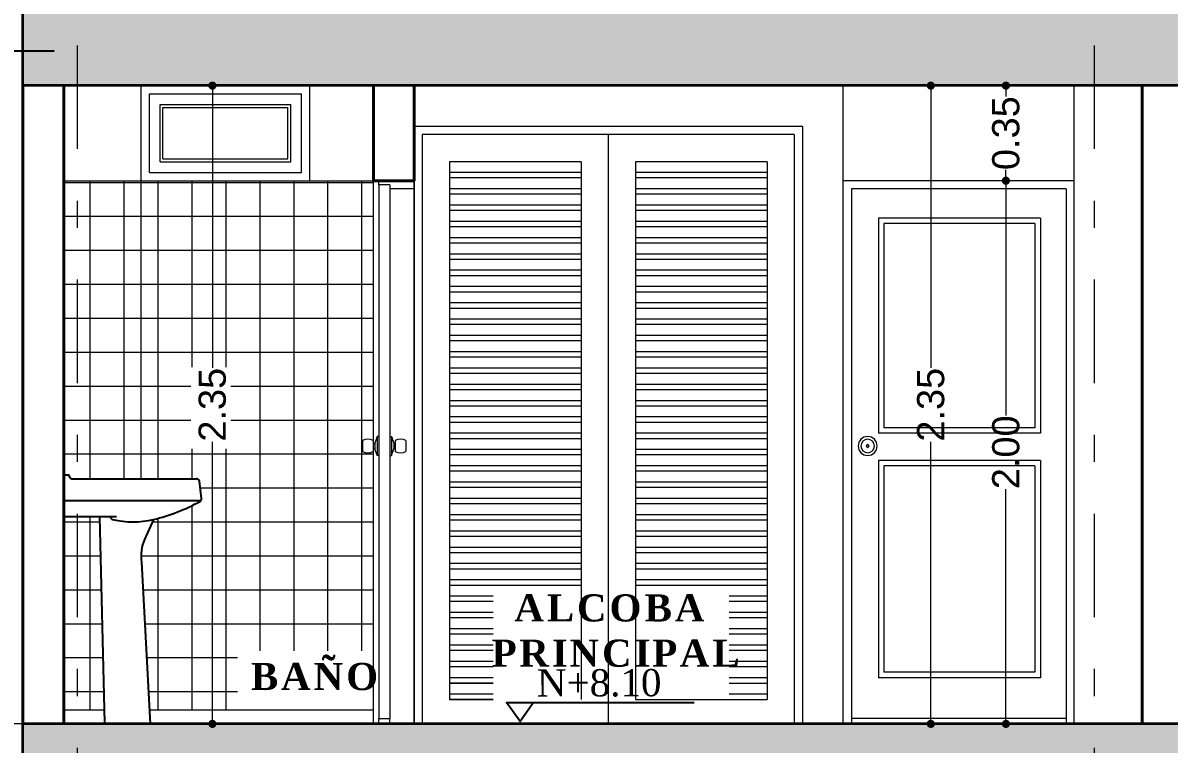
# Model space of a CAD drawing. Header units: inches. Extents: x 2908 to 3459, y -3172 to -55.
# Drawn here: x 3279.454 to 3283.672, y -245.046 to -242.39 of the extents above; entities that cross this region are included whole.
import ezdxf

# ---------------------------------------------------------------- set-up
doc = ezdxf.new("R2010")
doc.units = ezdxf.units.IN
doc.header["$MEASUREMENT"] = 0
doc.linetypes.add('ACAD_ISO03W100', pattern=[30, 12, -18])
doc.linetypes.add('DASHDOT', pattern=[25.4, 12.7, -6.35, 0, -6.35])
for name, color, linetype in [('BORDER', 1, 'Continuous'), ('MUE', 124, 'Continuous'), ('TEXTO', 4, 'Continuous')]:
    doc.layers.add(name, color=color, linetype=linetype)
for name, color, linetype, lineweight in [('closets', 32, 'Continuous', 18), ('COLUMNAS', 1, 'Continuous', 35), ('COTA', 1, 'Continuous', 9), ('COTAS 01', 1, 'Continuous', 25), ('E-EJES', 1, 'DASHDOT', 5), ('LINEAS DE PROYECCIÒN', 74, 'ACAD_ISO03W100', 18), ('muebles madera', 44, 'Continuous', 18), ('muros 2', 5, 'Continuous', 40), ('muros bajitos', 4, 'Continuous', 15), ('PISO', 33, 'Continuous', 18)]:
    doc.layers.add(name, color=color, linetype=linetype, lineweight=lineweight)
doc.styles.add('Arial new', font='arial.ttf')
doc.styles.add('CONSTRUCTORA', font='times.ttf', dxfattribs={"height": 0.3})
doc.dimstyles.new('GUS', dxfattribs={"dimtxt": 0.1, "dimasz": 0.03, "dimexe": 0.05, "dimexo": 0.05, "dimgap": 0.005, "dimtad": 0, "dimzin": 1, "dimdsep": 46, "dimtxsty": 'Arial new', "dimblk": 'DOT', "dimcen": 0.01, "dimse1": 1, "dimse2": 1, "dimclrd": 1, "dimclre": 252, "dimclrt": 1, "dimaunit": 1, "dimadec": 0, "dimazin": 2, "dimtfac": 1, "dimtmove": 0, "dimatfit": 2, "dimldrblk": 'ARCHTICK', "dimfxl": 1, "dimlwd": -1, "dimlwe": -1, "dimarcsym": 1})

# ---------------------------------------------------------------- blocks, each defined once
blk = doc.blocks.new('_Dot')
at = {"color": 0, "linetype": 'ByBlock', "lineweight": -2}
blk.add_line((-0.5, 0), (-1, 0), dxfattribs=at)
at = {"color": 0, "linetype": 'ByBlock', "const_width": 0.5}
blk.add_lwpolyline([(-0.25, 0, 1), (0.25, 0, 1)], format="xyb", close=True, dxfattribs=at)
blk = doc.blocks.new('*D4697')
at = {"layer": 'COTA', "color": 1, "linetype": 'Continuous', "transparency": 16777216}
for p, q in [((3280.151, -242.6512), (3280.151, -243.6601)), ((3280.151, -244.9412), (3280.151, -243.9323))]:
    blk.add_line(p, q, dxfattribs=at)
at = {"layer": 'Defpoints', "color": 0, "transparency": 16777216}
for p in [(3280.151, -242.6212), (3286.7225, -242.6212), (3279.6038, -244.9712)]:
    blk.add_point(p, dxfattribs=at)
at = {"layer": 'COTA', "color": 1, "transparency": 16777216, "xscale": 0.03, "yscale": 0.03, "zscale": 0.03}
for p, rotation in [((3280.151, -242.6212), 90), ((3280.151, -244.9712), 270)]:
    blk.add_blockref('_Dot', p, dxfattribs=dict(at, rotation=rotation))
at = {"layer": 'COTA', "color": 1, "transparency": 16777216, "insert": (3280.151, -243.7962), "char_height": 0.1, "attachment_point": 5, "rotation": 90, "style": 'Arial new'}
blk.add_mtext('2.35', dxfattribs=at)
blk = doc.blocks.new('_ArchTick')
at = {"color": 0, "linetype": 'ByBlock', "const_width": 0.15}
blk.add_lwpolyline([(-0.5, -0.5), (0.5, 0.5)], dxfattribs=at)
blk = doc.blocks.new('lavamanos lateral')
at = {"layer": 'MUE', "linetype": 'Continuous'}
for p, q in [((2161.5263, 1650.482), (2161.5463, 1650.482)), ((2161.5263, 1650.327), (2161.5263, 1650.482)), ((2161.5463, 1650.477), (2161.5463, 1650.482)), ((2161.5563, 1650.467), (2162.0155, 1650.467)), ((2162.0335, 1650.3938), (2162.0254, 1650.4583)), ((2161.5263, 1650.387), (2162.0319, 1650.387)), ((2161.7211, 1650.327), (2161.5263, 1650.327)), ((2161.6585, 1650.327), (2161.6763, 1649.5681)), ((2161.8563, 1650.317), (2161.8238, 1650.2439)), ((2161.8127, 1650.1595), (2161.8441, 1649.5645))]:
    blk.add_line(p, q, dxfattribs=at)
for centre, radius, start, end in [((2161.5563, 1650.477), 0.01, 180, 270), ((2162.0155, 1650.457), 0.01, 7.125, 90), ((2161.6896, 1651.0023), 0.7052, 283.6736, 298.7083), ((2162.0235, 1650.3925), 0.01, 298.7083, 7.125), ((2161.7087, 1650.327), 0.0103, 180, 256.4542), ((2161.7813, 1650.6284), 0.3202, 256.4542, 283.5458), ((2161.9609, 1650.183), 0.15, 156.0375, 189.0174)]:
    blk.add_arc(centre, radius, start, end, dxfattribs=at)
blk = doc.blocks.new('puerta alcoba derecha')
at = {"layer": 'closets', "ltscale": 0.2}
for p, q in [((2159.1273, 1648.1958), (2159.9773, 1648.1958)), ((2159.1273, 1646.1958), (2159.1273, 1648.1958)), ((2159.9773, 1646.1958), (2159.9773, 1648.1958)), ((2159.9773, 1646.1958), (2159.9773, 1648.1958)), ((2159.1573, 1648.1658), (2159.1573, 1646.1958)), ((2159.1573, 1648.1658), (2159.9473, 1648.1658)), ((2159.9473, 1648.1658), (2159.9473, 1646.1958)), ((2159.2517, 1648.058), (2159.2517, 1647.2658)), ((2159.2517, 1648.058), (2159.8473, 1648.058)), ((2159.8473, 1648.058), (2159.8473, 1647.2658)), ((2159.2717, 1648.038), (2159.2717, 1647.2858)), ((2159.2717, 1648.038), (2159.8273, 1648.038)), ((2159.8273, 1648.038), (2159.8273, 1647.2858)), ((2159.2517, 1647.2658), (2159.8473, 1647.2658)), ((2159.2717, 1647.2858), (2159.8273, 1647.2858)), ((2159.2517, 1647.1658), (2159.8473, 1647.1658)), ((2159.2517, 1647.1658), (2159.2517, 1646.3658)), ((2159.8473, 1647.1658), (2159.8473, 1646.3658)), ((2159.2717, 1647.1458), (2159.8273, 1647.1458)), ((2159.2717, 1647.1458), (2159.2717, 1646.3858)), ((2159.8273, 1647.1458), (2159.8273, 1646.3858)), ((2159.2517, 1646.3658), (2159.8473, 1646.3658)), ((2159.2717, 1646.3858), (2159.8273, 1646.3858)), ((2159.1573, 1646.2158), (2159.9473, 1646.2158))]:
    blk.add_line(p, q, dxfattribs=at)
for radius in [0.035, 0.025, 0.005]:
    blk.add_circle((2159.8872, 1647.2189), radius, dxfattribs=at)
blk = doc.blocks.new('*D4952')
at = {"layer": 'COTA', "color": 1, "linetype": 'Continuous', "transparency": 16777216}
for p, q in [((3282.7947, -242.6512), (3282.7947, -243.6601)), ((3282.7947, -244.9412), (3282.7947, -243.9323))]:
    blk.add_line(p, q, dxfattribs=at)
at = {"layer": 'Defpoints', "color": 0, "transparency": 16777216}
for p in [(3282.7947, -242.6212), (3283.5724, -242.6212, 0.4851), (3283.5724, -244.9712, 0)]:
    blk.add_point(p, dxfattribs=at)
at = {"layer": 'COTA', "color": 1, "transparency": 16777216, "xscale": 0.03, "yscale": 0.03, "zscale": 0.03}
for p, rotation in [((3282.7947, -242.6212), 90), ((3282.7947, -244.9712), 270)]:
    blk.add_blockref('_Dot', p, dxfattribs=dict(at, rotation=rotation))
at = {"layer": 'COTA', "color": 1, "transparency": 16777216, "insert": (3282.7947, -243.7962), "char_height": 0.1, "attachment_point": 5, "rotation": 90, "style": 'Arial new'}
blk.add_mtext('2.35', dxfattribs=at)
blk = doc.blocks.new('*D4953')
at = {"layer": 'COTA', "color": 1, "linetype": 'Continuous', "transparency": 16777216}
for p, q in [((3283.0711, -243.0012), (3283.0711, -243.8357)), ((3283.0711, -244.9412), (3283.0711, -244.1068))]:
    blk.add_line(p, q, dxfattribs=at)
at = {"layer": 'Defpoints', "color": 0, "transparency": 16777216}
for p in [(3283.0711, -242.9712), (3283.3222, -242.9712, 0.9703), (3283.3222, -244.9712, 0.9703)]:
    blk.add_point(p, dxfattribs=at)
at = {"layer": 'COTA', "color": 1, "transparency": 16777216, "xscale": 0.03, "yscale": 0.03, "zscale": 0.03}
for p, rotation in [((3283.0711, -242.9712), 90), ((3283.0711, -244.9712), 270)]:
    blk.add_blockref('_Dot', p, dxfattribs=dict(at, rotation=rotation))
at = {"layer": 'COTA', "color": 1, "transparency": 16777216, "insert": (3283.0711, -243.9712), "char_height": 0.1, "attachment_point": 5, "rotation": 90, "style": 'Arial new'}
blk.add_mtext('2.00', dxfattribs=at)
blk = doc.blocks.new('*D4954')
at = {"layer": 'COTA', "color": 1, "linetype": 'Continuous', "transparency": 16777216}
for p, q in [((3283.0711, -242.6512), (3283.0711, -242.661)), ((3283.0711, -242.9412), (3283.0711, -242.9315))]:
    blk.add_line(p, q, dxfattribs=at)
at = {"layer": 'Defpoints', "color": 0, "transparency": 16777216}
for p in [(3283.0711, -242.6212), (3283.3222, -242.6212, 0.9703), (3283.3222, -242.9712, 0.9703)]:
    blk.add_point(p, dxfattribs=at)
at = {"layer": 'COTA', "color": 1, "transparency": 16777216, "xscale": 0.03, "yscale": 0.03, "zscale": 0.03}
for p, rotation in [((3283.0711, -242.6212), 90), ((3283.0711, -242.9712), 270)]:
    blk.add_blockref('_Dot', p, dxfattribs=dict(at, rotation=rotation))
at = {"layer": 'COTA', "color": 1, "transparency": 16777216, "insert": (3283.0711, -242.7962), "char_height": 0.1, "attachment_point": 5, "rotation": 90, "style": 'Arial new'}
blk.add_mtext('0.35', dxfattribs=at)

msp = doc.modelspace()

# ---------------------------------------------------------------- hatches: boundary and pattern name
at = {"layer": 'COTA', "lineweight": 9}
h = msp.add_hatch(dxfattribs=at)
h.set_pattern_fill('AR-CONC', color=256, scale=0.01, style=0)
h.set_pattern_definition([(50, (0, 0), (0.0717260183, -0.0062752135), [0.0075, -0.0825]), (355, (0, 0), (-0.0138751334, 0.0752192134), [0.006, -0.066]), (100.4514, (0.00598, -0.00052), (0.0578509382, 0.0689439542), [0.006374019, -0.0701142112]), (46.1842, (0, 0.02), (0.1067241049, -0.0165519014), [0.01125, -0.12375]), (96.6356, (0.00889, 0.01862), (0.0934662706, 0.097411787), [0.0095610288, -0.1051713]), (351.1842, (0, 0.02), (0.0934661945, 0.09741186), [0.009, -0.099]), (21, (0.01, 0.015), (0.0596907052, -0.0402618891), [0.0075, -0.0825]), (326, (0.01, 0.015), (0.0243315332, 0.0725150045), [0.006, -0.066]), (71.4514, (0.014974, 0.011645), (0.0840222629, 0.0322530497), [0.006374019, -0.0701142112]), (37.5, (0, 0), (0.00121598553, 0.03328938538), [0, -0.0652, 0, -0.067, 0, -0.06625]), (7.5, (0, 0), (0.02630695374, 0.0394411712), [0, -0.0382, 0, -0.0637, 0, -0.02525]), (327.5, (-0.0223, 0), (0.05338224362, -0.00225548717), [0, -0.025, 0, -0.078, 0, -0.1035]), (317.5, (-0.0323, 0), (0.05831861693, 0.01001049823), [0, -0.0325, 0, -0.0518, 0, -0.0735])])
h.paths.add_polyline_path([(3283.7224, -242.2712), (3279.4538, -242.2712), (3279.4538, -242.6212), (3283.7224, -242.6212)])
h.paths.add_polyline_path([(3286.8725, -242.2712), (3286.7194, -242.2712), (3286.7194, -242.6212), (3286.8725, -242.6212)])
h.paths.add_polyline_path([(3290.3373, -242.2712), (3289.0725, -242.2712), (3289.0725, -242.6212), (3290.3373, -242.6212)])
h = msp.add_hatch(dxfattribs=at)
h.set_pattern_fill('AR-CONC', color=256, scale=0.01, style=0)
h.set_pattern_definition([(50, (0, -2.70001), (0.0717260183, -0.0062752135), [0.0075, -0.0825]), (355, (0, -2.70001), (-0.0138751334, 0.0752192134), [0.006, -0.066]), (100.4514, (0.00598, -2.700534), (0.0578509382, 0.0689439542), [0.006374019, -0.0701142112]), (46.1842, (0, -2.68001), (0.1067241049, -0.0165519014), [0.01125, -0.12375]), (96.6356, (0.00889, -2.68139), (0.0934662706, 0.097411787), [0.0095610288, -0.1051713]), (351.1842, (0, -2.68001), (0.0934661945, 0.09741186), [0.009, -0.099]), (21, (0.01, -2.68501), (0.0596907052, -0.0402618891), [0.0075, -0.0825]), (326, (0.01, -2.68501), (0.0243315332, 0.0725150045), [0.006, -0.066]), (71.4514, (0.014974, -2.688367), (0.0840222629, 0.0322530497), [0.006374019, -0.0701142112]), (37.5, (0, -2.700011), (0.00121598553, 0.03328938538), [0, -0.0652, 0, -0.067, 0, -0.06625]), (7.5, (0, -2.70001), (0.02630695374, 0.0394411712), [0, -0.0382, 0, -0.0637, 0, -0.02525]), (327.5, (-0.0223, -2.700011), (0.05338224362, -0.00225548717), [0, -0.025, 0, -0.078, 0, -0.1035]), (317.5, (-0.0323, -2.70001), (0.05831861693, 0.01001049823), [0, -0.0325, 0, -0.0518, 0, -0.0735])])
h.paths.add_polyline_path([(3283.7224, -244.9713), (3279.4538, -244.9713), (3279.4538, -245.3212), (3283.7224, -245.3212)])
h.paths.add_polyline_path([(3286.8725, -244.9712), (3286.7194, -244.9712), (3286.7194, -245.3212), (3286.8725, -245.3212)])
h.paths.add_polyline_path([(3290.3373, -244.9712), (3289.0725, -244.9712), (3289.0725, -245.3212), (3290.3373, -245.3212)])
at = {"layer": 'PISO'}
h = msp.add_hatch(dxfattribs=at)
h.set_pattern_fill('NET', color=256, style=0)
h.set_pattern_definition([(360, (2.32628, -0.35244), (1e-16, 0.125), []), (90, (2.32628, -0.35244), (-0.125, 1e-16), [])])
h.paths.add_polyline_path([(3279.7361, -244.2086), (3279.6038, -244.2086), (3279.6038, -244.9212), (3279.7528, -244.9212)])
h.paths.add_polyline_path([(3280.0714, -243.6582), (3280.2189, -243.6582), (3280.2189, -243.9583), (3280.0714, -243.9583)])
h.paths.add_polyline_path([(3280.2434, -244.7025), (3280.7434, -244.7025), (3280.7434, -242.9712), (3279.6038, -242.9712), (3279.6038, -244.0536), (3279.6238, -244.0536), (3279.6238, -244.0586), (3279.6268, -244.0657), (3279.6338, -244.0686), (3280.093, -244.0686), (3280.0996, -244.0711), (3280.1029, -244.0774), (3280.1111, -244.1432), (3280.1089, -244.1506), (3280.0147, -244.1937), (3279.9338, -244.2186), (3279.9149, -244.2613), (3279.8972, -244.3022), (3279.8915, -244.3223), (3279.8886, -244.3608), (3279.919, -244.9212), (3280.2434, -244.9212)])

# ---------------------------------------------------------------- linework, layer by layer
at = {"layer": 'BORDER'}
msp.add_line((3279.5691, -242.4942), (3276.2764, -242.4942), dxfattribs=at)
at = {"layer": 'closets', "ltscale": 0.2}
for p, q in [((3280.7634, -242.9862, 14.0699), (3280.7634, -242.9712, 14.0699)), ((3280.8934, -243.0012, 14.0699), (3280.8934, -242.9712, 14.0699)), ((3280.8034, -242.9862, 14.0699), (3280.7634, -242.9862, 14.0699)), ((3280.7634, -242.9862, 14.0699), (3280.7634, -244.9512, 14.0699)), ((3280.8034, -242.9862, 14.0699), (3280.8034, -244.9512, 14.0699)), ((3280.8934, -243.0012, 14.0699), (3280.8034, -243.0012, 14.0699)), ((3280.8934, -244.9712, 14.0699), (3280.8934, -243.0012, 14.0699)), ((3280.757, -243.9131, 14.0699), (3280.7485, -243.9381, 14.0699)), ((3280.7634, -243.9131, 14.0699), (3280.757, -243.9131, 14.0699)), ((3280.757, -243.9131, 14.0699), (3280.757, -243.9831, 14.0699)), ((3280.8034, -243.9131, 14.0699), (3280.8098, -243.9131, 14.0699)), ((3280.8098, -243.9131, 14.0699), (3280.8183, -243.9381, 14.0699)), ((3280.8098, -243.9131, 14.0699), (3280.8098, -243.9831, 14.0699)), ((3280.7034, -243.9281, 14.0699), (3280.7034, -243.9681, 14.0699)), ((3280.743, -243.9281, 14.0699), (3280.743, -243.9681, 14.0699)), ((3280.7485, -243.9396, 14.0699), (3280.743, -243.9396, 14.0699)), ((3280.7485, -243.9381, 14.0699), (3280.7485, -243.9581, 14.0699)), ((3280.8183, -243.9381, 14.0699), (3280.8183, -243.9581, 14.0699)), ((3280.8183, -243.9396, 14.0699), (3280.8238, -243.9396, 14.0699)), ((3280.8238, -243.9281, 14.0699), (3280.8238, -243.9681, 14.0699)), ((3280.8634, -243.9281, 14.0699), (3280.8634, -243.9681, 14.0699)), ((3280.7485, -243.9567, 14.0699), (3280.743, -243.9567, 14.0699)), ((3280.757, -243.9831, 14.0699), (3280.7485, -243.9581, 14.0699)), ((3280.7634, -243.9831, 14.0699), (3280.757, -243.9831, 14.0699)), ((3280.8034, -243.9831, 14.0699), (3280.8098, -243.9831, 14.0699)), ((3280.8098, -243.9831, 14.0699), (3280.8183, -243.9581, 14.0699)), ((3280.8183, -243.9567, 14.0699), (3280.8238, -243.9567, 14.0699)), ((3280.7634, -244.9512, 14.0699), (3280.8034, -244.9512, 14.0699)), ((3280.7634, -244.9712, 14.0699), (3280.7634, -244.9512, 14.0699)), ((3280.8034, -244.9712, 14.0699), (3280.8034, -244.9512, 14.0699))]:
    msp.add_line(p, q, dxfattribs=at)
for centre, start, end in [((3280.7232, -243.9649, 14.0699), 61.6839, 118.3161), ((3280.8436, -243.9649, 14.0699), 61.6839, 118.3161), ((3280.7232, -243.9313, 14.0699), 241.6839, 298.3161), ((3280.8436, -243.9313, 14.0699), 241.6839, 298.3161)]:
    msp.add_arc(centre, 0.0418, start, end, dxfattribs=at)
at = {"layer": 'COLUMNAS'}
for p, q in [((3279.4538, -242.6212, -7.182), (3279.4538, -242.2712, -7.182)), ((3283.7224, -242.6212), (3279.4538, -242.6212)), ((3279.4538, -245.3212, -7.182), (3279.4538, -244.9712, -7.182)), ((3283.7224, -244.9712, 0.4851), (3279.4538, -244.9712, 0.4851))]:
    msp.add_line(p, q, dxfattribs=at)
at = {"layer": 'COTA'}
msp.add_line((3279.8892, -242.6212, 7.6671), (3280.5092, -242.6212, 7.4086), dxfattribs=at)
at = {"layer": 'E-EJES', "ltscale": 0.03}
for p, q in [((3279.6539, -236.4393, 7.2055), (3279.6539, -253.7512, 5.0927)), ((3283.3959, -236.4393), (3283.3959, -253.5712))]:
    msp.add_line(p, q, dxfattribs=at)
at = {"layer": 'LINEAS DE PROYECCIÒN', "ltscale": 0.003}
msp.add_line((3279.4538, -244.9712, 0.4851), (3278.027, -244.9712, 0.4851), dxfattribs=at)
at = {"layer": 'muebles madera'}
for p, q in [((3282.3222, -242.7712, 14.0699), (3280.8934, -242.7712, 14.0699)), ((3280.8934, -242.7712, 14.0699), (3280.8934, -244.9712, 14.0699)), ((3282.3222, -242.7712, 14.0699), (3282.3222, -244.9712, 14.0699)), ((3280.9234, -242.8012, 14.0699), (3280.9234, -244.9712, 14.0699)), ((3282.2922, -242.8012, 14.0699), (3280.9234, -242.8012, 14.0699)), ((3281.6078, -242.8012, 14.0699), (3281.6078, -244.9712, 0.4851)), ((3282.2922, -242.8012, 14.0699), (3282.2922, -244.9712, 14.0699)), ((3281.0234, -242.9012, 14.0699), (3281.0234, -244.8813, 14.0699)), ((3281.5078, -242.9012, 14.0699), (3281.0234, -242.9012, 14.0699)), ((3281.5078, -242.9412, 14.0699), (3281.0234, -242.9412, 14.0699)), ((3281.5078, -242.9012, 13.4438), (3281.5078, -244.8813, 1.0482)), ((3282.1922, -242.9012, 14.0699), (3281.7078, -242.9012, 14.0699)), ((3281.7078, -242.9012, 13.4438), (3281.7078, -244.8813, 1.0478)), ((3282.1922, -242.9412, 14.0699), (3281.7078, -242.9412, 14.0699)), ((3282.1922, -242.9012, 14.0699), (3282.1922, -244.8813, 14.0699)), ((3281.5078, -242.9612, 14.0699), (3281.0234, -242.9612, 14.0699)), ((3282.1922, -242.9612, 14.0699), (3281.7078, -242.9612, 14.0699)), ((3281.5078, -243.0012, 14.0699), (3281.0234, -243.0012, 14.0699)), ((3281.5078, -243.0212, 14.0699), (3281.0234, -243.0212, 14.0699)), ((3282.1922, -243.0012, 14.0699), (3281.7078, -243.0012, 14.0699)), ((3282.1922, -243.0212, 14.0699), (3281.7078, -243.0212, 14.0699)), ((3281.5078, -243.0612, 14.0699), (3281.0234, -243.0612, 14.0699)), ((3282.1922, -243.0612, 14.0699), (3281.7078, -243.0612, 14.0699)), ((3281.5078, -243.0812, 14.0699), (3281.0234, -243.0812, 14.0699)), ((3282.1922, -243.0812, 14.0699), (3281.7078, -243.0812, 14.0699)), ((3281.5078, -243.1212, 14.0699), (3281.0234, -243.1212, 14.0699)), ((3281.5078, -243.1412, 14.0699), (3281.0234, -243.1412, 14.0699)), ((3282.1922, -243.1212, 14.0699), (3281.7078, -243.1212, 14.0699)), ((3282.1922, -243.1412, 14.0699), (3281.7078, -243.1412, 14.0699)), ((3281.5078, -243.1812, 14.0699), (3281.0234, -243.1812, 14.0699)), ((3282.1922, -243.1812, 14.0699), (3281.7078, -243.1812, 14.0699)), ((3281.5078, -243.2012, 14.0699), (3281.0234, -243.2012, 14.0699)), ((3282.1922, -243.2012, 14.0699), (3281.7078, -243.2012, 14.0699)), ((3281.5078, -243.2412, 14.0699), (3281.0234, -243.2412, 14.0699)), ((3281.5078, -243.2612, 14.0699), (3281.0234, -243.2612, 14.0699)), ((3282.1922, -243.2412, 14.0699), (3281.7078, -243.2412, 14.0699)), ((3282.1922, -243.2612, 14.0699), (3281.7078, -243.2612, 14.0699)), ((3281.5078, -243.3012, 14.0699), (3281.0234, -243.3012, 14.0699)), ((3281.5078, -243.3212, 14.0699), (3281.0234, -243.3212, 14.0699)), ((3282.1922, -243.3012, 14.0699), (3281.7078, -243.3012, 14.0699)), ((3282.1922, -243.3212, 14.0699), (3281.7078, -243.3212, 14.0699)), ((3281.5078, -243.3612, 14.0699), (3281.0234, -243.3612, 14.0699)), ((3282.1922, -243.3612, 14.0699), (3281.7078, -243.3612, 14.0699)), ((3281.5078, -243.3812, 14.0699), (3281.0234, -243.3812, 14.0699)), ((3282.1922, -243.3812, 14.0699), (3281.7078, -243.3812, 14.0699)), ((3281.5078, -243.4212, 14.0699), (3281.0234, -243.4212, 14.0699)), ((3281.5078, -243.4412, 14.0699), (3281.0234, -243.4412, 14.0699)), ((3282.1922, -243.4212, 14.0699), (3281.7078, -243.4212, 14.0699)), ((3282.1922, -243.4412, 14.0699), (3281.7078, -243.4412, 14.0699)), ((3281.5078, -243.4812, 14.0699), (3281.0234, -243.4812, 14.0699)), ((3282.1922, -243.4812, 14.0699), (3281.7078, -243.4812, 14.0699)), ((3281.5078, -243.5012, 14.0699), (3281.0234, -243.5012, 14.0699)), ((3282.1922, -243.5012, 14.0699), (3281.7078, -243.5012, 14.0699)), ((3281.5078, -243.5412, 14.0699), (3281.0234, -243.5412, 14.0699)), ((3281.5078, -243.5612, 14.0699), (3281.0234, -243.5612, 14.0699)), ((3282.1922, -243.5412, 14.0699), (3281.7078, -243.5412, 14.0699)), ((3282.1922, -243.5612, 14.0699), (3281.7078, -243.5612, 14.0699)), ((3281.5078, -243.6012, 14.0699), (3281.0234, -243.6012, 14.0699)), ((3282.1922, -243.6012, 14.0699), (3281.7078, -243.6012, 14.0699)), ((3281.5078, -243.6212, 14.0699), (3281.0234, -243.6212, 14.0699)), ((3282.1922, -243.6212, 14.0699), (3281.7078, -243.6212, 14.0699)), ((3281.5078, -243.6612, 14.0699), (3281.0234, -243.6612, 14.0699)), ((3281.5078, -243.6812, 14.0699), (3281.0234, -243.6812, 14.0699)), ((3282.1922, -243.6612, 14.0699), (3281.7078, -243.6612, 14.0699)), ((3282.1922, -243.6812, 14.0699), (3281.7078, -243.6812, 14.0699)), ((3281.5078, -243.7212, 14.0699), (3281.0234, -243.7212, 14.0699)), ((3281.5078, -243.7412, 14.0699), (3281.0234, -243.7412, 14.0699)), ((3282.1922, -243.7212, 14.0699), (3281.7078, -243.7212, 14.0699)), ((3282.1922, -243.7412, 14.0699), (3281.7078, -243.7412, 14.0699)), ((3281.5078, -243.7812, 14.0699), (3281.0234, -243.7812, 14.0699)), ((3282.1922, -243.7812, 14.0699), (3281.7078, -243.7812, 14.0699)), ((3281.5078, -243.8012, 14.0699), (3281.0234, -243.8012, 14.0699)), ((3282.1922, -243.8012, 14.0699), (3281.7078, -243.8012, 14.0699)), ((3281.5078, -243.8412, 14.0699), (3281.0234, -243.8412, 14.0699)), ((3281.5078, -243.8612, 14.0699), (3281.0234, -243.8612, 14.0699)), ((3282.1922, -243.8412, 14.0699), (3281.7078, -243.8412, 14.0699)), ((3282.1922, -243.8612, 14.0699), (3281.7078, -243.8612, 14.0699)), ((3281.5078, -243.9012, 14.0699), (3281.0234, -243.9012, 14.0699)), ((3282.1922, -243.9012, 14.0699), (3281.7078, -243.9012, 14.0699)), ((3281.5078, -243.9212, 14.0699), (3281.0234, -243.9212, 14.0699)), ((3282.1922, -243.9212, 14.0699), (3281.7078, -243.9212, 14.0699)), ((3281.5078, -243.9612, 14.0699), (3281.0234, -243.9612, 14.0699)), ((3281.5078, -243.9812, 14.0699), (3281.0234, -243.9812, 14.0699)), ((3282.1922, -243.9612, 14.0699), (3281.7078, -243.9612, 14.0699)), ((3282.1922, -243.9812, 14.0699), (3281.7078, -243.9812, 14.0699)), ((3281.5078, -244.0212, 14.0699), (3281.0234, -244.0212, 14.0699)), ((3282.1922, -244.0212, 14.0699), (3281.7078, -244.0212, 14.0699)), ((3281.5078, -244.0412, 14.0699), (3281.0234, -244.0412, 14.0699)), ((3281.5078, -244.0812, 14.0699), (3281.0234, -244.0812, 14.0699)), ((3282.1922, -244.0412, 14.0699), (3281.7078, -244.0412, 14.0699)), ((3282.1922, -244.0812, 14.0699), (3281.7078, -244.0812, 14.0699)), ((3281.5078, -244.1012, 14.0699), (3281.0234, -244.1012, 14.0699)), ((3282.1922, -244.1012, 14.0699), (3281.7078, -244.1012, 14.0699)), ((3281.5078, -244.1412, 14.0699), (3281.0234, -244.1412, 14.0699)), ((3281.5078, -244.1612, 14.0699), (3281.0234, -244.1612, 14.0699)), ((3282.1922, -244.1412, 14.0699), (3281.7078, -244.1412, 14.0699)), ((3282.1922, -244.1612, 14.0699), (3281.7078, -244.1612, 14.0699)), ((3281.5078, -244.2012, 14.0699), (3281.0234, -244.2012, 14.0699)), ((3282.1922, -244.2012, 14.0699), (3281.7078, -244.2012, 14.0699)), ((3281.5078, -244.2212, 14.0699), (3281.0234, -244.2212, 14.0699)), ((3282.1922, -244.2212, 14.0699), (3281.7078, -244.2212, 14.0699)), ((3281.5078, -244.2612, 14.0699), (3281.0234, -244.2612, 14.0699)), ((3281.5078, -244.2812, 14.0699), (3281.0234, -244.2812, 14.0699)), ((3282.1922, -244.2612, 14.0699), (3281.7078, -244.2612, 14.0699)), ((3282.1922, -244.2812, 14.0699), (3281.7078, -244.2812, 14.0699)), ((3281.5078, -244.3212, 14.0699), (3281.0234, -244.3212, 14.0699)), ((3282.1922, -244.3212, 14.0699), (3281.7078, -244.3212, 14.0699)), ((3281.5078, -244.3412, 14.0699), (3281.0234, -244.3412, 14.0699)), ((3282.1922, -244.3412, 14.0699), (3281.7078, -244.3412, 14.0699)), ((3281.5078, -244.3812, 14.0699), (3281.0234, -244.3812, 14.0699)), ((3281.5078, -244.4012, 14.0699), (3281.0234, -244.4012, 14.0699)), ((3282.1922, -244.3812, 14.0699), (3281.7078, -244.3812, 14.0699)), ((3282.1922, -244.4012, 14.0699), (3281.7078, -244.4012, 14.0699)), ((3281.5078, -244.4412, 14.0699), (3281.0234, -244.4412, 14.0699)), ((3281.5078, -244.4612, 14.0699), (3281.0234, -244.4612, 14.0699)), ((3282.1922, -244.4412, 14.0699), (3281.7078, -244.4412, 14.0699)), ((3282.1922, -244.4612, 14.0699), (3281.7078, -244.4612, 14.0699)), ((3281.1848, -244.5012, 14.0699), (3281.0234, -244.5012, 14.0699)), ((3282.1922, -244.5012, 14.0699), (3282.0527, -244.5012, 14.0699)), ((3281.1848, -244.5212, 14.0699), (3281.0234, -244.5212, 14.0699)), ((3282.1922, -244.5212, 14.0699), (3282.0527, -244.5212, 14.0699)), ((3281.1848, -244.5612, 14.0699), (3281.0234, -244.5612, 14.0699)), ((3281.1848, -244.5812, 14.0699), (3281.0234, -244.5812, 14.0699)), ((3282.1922, -244.5612, 14.0699), (3282.0527, -244.5612, 14.0699)), ((3282.1922, -244.5812, 14.0699), (3282.0527, -244.5812, 14.0699)), ((3281.1848, -244.6212, 14.0699), (3281.0234, -244.6212, 14.0699)), ((3282.1922, -244.6212, 14.0699), (3282.0527, -244.6212, 14.0699)), ((3281.1848, -244.6412, 14.0699), (3281.0234, -244.6412, 14.0699)), ((3282.1922, -244.6412, 14.0699), (3282.0527, -244.6412, 14.0699)), ((3281.1848, -244.6812, 14.0699), (3281.0234, -244.6812, 14.0699)), ((3281.1848, -244.7012, 14.0699), (3281.0234, -244.7012, 14.0699)), ((3282.1922, -244.6812, 14.0699), (3282.0527, -244.6812, 14.0699)), ((3282.1922, -244.7012, 14.0699), (3282.0527, -244.7012, 14.0699)), ((3281.1848, -244.7412, 14.0699), (3281.0234, -244.7412, 14.0699)), ((3282.1922, -244.7412, 14.0699), (3282.0527, -244.7412, 14.0699)), ((3281.1848, -244.7612, 14.0699), (3281.0234, -244.7612, 14.0699)), ((3282.1922, -244.7612, 14.0699), (3282.0527, -244.7612, 14.0699)), ((3281.1848, -244.8012, 14.0699), (3281.0234, -244.8012, 14.0699)), ((3281.1848, -244.8212, 14.0699), (3281.0234, -244.8212, 14.0699)), ((3281.0234, -244.8213, 14.0699), (3281.1848, -244.8213, 14.0699)), ((3282.1922, -244.8012, 14.0699), (3282.0527, -244.8012, 14.0699)), ((3282.0527, -244.8213, 14.0699), (3282.1922, -244.8213, 14.0699)), ((3281.1848, -244.8613, 14.0699), (3281.0234, -244.8613, 14.0699)), ((3281.0234, -244.8813, 14.0699), (3281.1848, -244.8813, 14.0699)), ((3281.1848, -244.8813, 14.0699), (3281.0234, -244.8813, 14.0699)), ((3281.7078, -244.8813, 14.0699), (3282.1922, -244.8813, 14.0699)), ((3282.1922, -244.8613, 14.0699), (3282.0527, -244.8613, 14.0699))]:
    msp.add_line(p, q, dxfattribs=at)
at = {"layer": 'muros 2'}
for p, q in [((3279.4538, -244.9712, -7.182), (3279.4538, -242.6212, -7.182)), ((3279.6038, -244.9712, -7.182), (3279.6038, -242.6212, -7.182)), ((3280.7434, -242.9712, 7.5949), (3280.7434, -242.6212, 7.6671)), ((3280.8934, -242.9712, 14.4827), (3280.8934, -242.6212, 14.555)), ((3283.5724, -244.9712, 0), (3283.5724, -242.6212, 0.4851)), ((3280.8934, -242.9712, 14.0699), (3280.7434, -242.9712, 14.0699))]:
    msp.add_line(p, q, dxfattribs=at)
at = {"layer": 'muros bajitos'}
for p, q in [((3279.8892, -244.0686, 7.6671), (3279.8892, -242.6212, 7.6671)), ((3279.8892, -242.9712, 7.6671), (3279.8892, -242.6212, 7.6671)), ((3279.8892, -242.9712, 7.4086), (3279.8892, -242.6212, 7.4086)), ((3279.8892, -242.9712, 7.4086), (3279.8892, -242.6212, 7.4086)), ((3280.5092, -242.9712, 7.6671), (3280.5092, -242.6212, 7.6671)), ((3280.5092, -242.9712, 7.4086), (3280.5092, -242.6212, 7.4086)), ((3280.5092, -242.9712, 7.4086), (3280.5092, -242.6212, 7.4086)), ((3282.4722, -244.9712, 0.9703), (3282.4722, -242.6212, 1.4554)), ((3283.3222, -244.9712, 0.9703), (3283.3222, -242.6212, 0.9703)), ((3279.9192, -242.6512, 7.4086), (3280.4792, -242.6512, 7.4086)), ((3279.9192, -242.9412, 7.4086), (3279.9192, -242.6512, 7.4086)), ((3280.4792, -242.9412, 7.4086), (3280.4792, -242.6512, 7.4086)), ((3279.9592, -242.6912, 7.4086), (3280.4392, -242.6912, 7.4086)), ((3279.9592, -242.9012, 7.7391), (3279.9592, -242.6912, 7.4086)), ((3279.9692, -242.7012, 7.4086), (3280.4292, -242.7012, 7.4086)), ((3279.9692, -242.8912, 7.4086), (3279.9692, -242.7012, 7.4086)), ((3280.4292, -242.8912, 7.4086), (3280.4292, -242.7012, 7.4086)), ((3280.4392, -242.9012, 7.7391), (3280.4392, -242.6912, 7.4086)), ((3279.9692, -242.8912, 7.4086), (3280.4292, -242.8912, 7.4086)), ((3279.9192, -242.9412, 7.4086), (3280.4792, -242.9412, 7.4086)), ((3279.9592, -242.9012, 7.4086), (3280.4392, -242.9012, 7.4086)), ((3280.7434, -244.9712, 7.182), (3280.7434, -242.9712, 7.6671)), ((3279.7528, -244.9212, 7.6671), (3279.6038, -244.9212, 7.6671)), ((3280.7434, -244.9212, 7.6671), (3279.919, -244.9212, 7.6671))]:
    msp.add_line(p, q, dxfattribs=at)
at = {"layer": 'PISO'}
msp.add_line((3279.6038, -242.9712, -7.182), (3280.7434, -242.9712, 7.6671), dxfattribs=at)
at = {"layer": 'TEXTO', "ltscale": 0.008}
msp.add_lwpolyline([(3281.333, -244.8927), (3281.283, -244.9627), (3281.233, -244.8927), (3281.9239, -244.8927)], dxfattribs=at)

# ---------------------------------------------------------------- block references
at = {"xscale": -1, "rotation": 359.9999999999334}
msp.add_blockref('puerta alcoba derecha', (5442.4496, -1891.167, 0.9703), dxfattribs=at)
msp.add_blockref('lavamanos lateral', (1118.0776, -1894.5357, -7.182))

# ---------------------------------------------------------------- texts
at = {"layer": 'COTAS 01', "insert": (3281.3449, -244.7706), "char_height": 0.1, "attachment_point": 1, "rotation": 0.1492, "style": 'CONSTRUCTORA'}
msp.add_mtext_dynamic_manual_height_columns('N+8.10', width=0.828029, gutter_width=0.5, heights=[0], dxfattribs=at)
at = {"layer": 'TEXTO', "char_height": 0.1, "width": 2.362761, "attachment_point": 1, "style": 'CONSTRUCTORA'}
for s, insert in [('{\\fTimes New Roman|b1|i0|c0|p18;\\T1.1;  ALCOBA \\PPRINCIPAL}', (3281.1786, -244.4941)), ('{\\fTimes New Roman|b1|i0|c0|p18;\\T1.1;BAÑO}', (3280.2925, -244.7467, 7.667))]:
    msp.add_mtext(s, dxfattribs=dict(at, insert=insert))

# ---------------------------------------------------------------- dimensions: what is measured, and where the dimension line sits
at = {"layer": 'COTA'}
for base, p1, p2, picture, middle in [((3280.151, -242.6212), (3279.6038, -244.9712), (3286.7225, -242.6212), '*D4697', (3280.151, -243.7962)), ((3282.7947, -242.6212), (3283.5724, -244.9712, 0), (3283.5724, -242.6212, 0.4851), '*D4952', (3282.7947, -243.7962)), ((3283.0711, -242.6212), (3283.3222, -242.9712, 0.9703), (3283.3222, -242.6212, 0.9703), '*D4954', (3283.0711, -242.7962)), ((3283.0711, -242.9712), (3283.3222, -244.9712, 0.9703), (3283.3222, -242.9712, 0.9703), '*D4953', (3283.0711, -243.9712))]:
    dim = msp.add_linear_dim(base=base, p1=p1, p2=p2, angle=90, dimstyle='GUS', dxfattribs=at)
    dim.commit()
    dim.dimension.update_dxf_attribs({"geometry": picture, "text_midpoint": middle})

doc.saveas('drawing.dxf')
